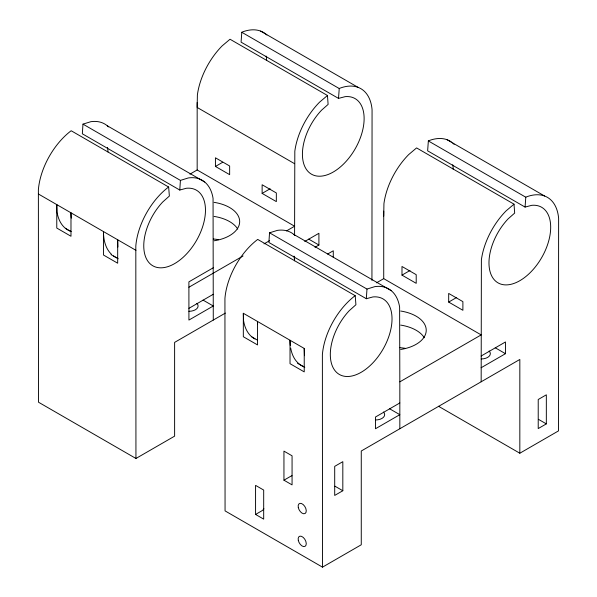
<?xml version="1.0" encoding="UTF-8"?>
<svg xmlns="http://www.w3.org/2000/svg" width="597" height="597" viewBox="0 0 597 597"><rect width="100%" height="100%" fill="white"/><g stroke="black" fill="none" stroke-linecap="round" stroke-linejoin="round"><path stroke-width="0.9" d="M213.278 320.067L213.062 198.413A55.118 31.828 -60 0 0 188.301 177.951L180.421 180.391L82.976 124.131L82.334 133.795L179.772 190.047L186.309 188.271A43.641 25.193 -60 0 1 199.167 235.397A43.641 25.193 -60 0 1 150.205 263.881A43.641 25.193 -60 0 1 162.697 202.01L169.369 196.055L168.645 187.025L71.207 130.765L70.782 131.027A55.118 31.828 -60 0 0 38.38 189.771L38.507 402.214L135.944 458.474L174.615 436.153L174.615 342.387L225.353 313.089M294.582 234.494L294.821 151.205A55.118 31.828 -60 0 1 319.582 102.154L327.462 95.49L230.024 39.238L222.144 45.894A55.118 31.828 -60 0 0 197.383 94.953L197.167 107.453L294.605 163.712M481.167 381.789L481.383 259.882A55.118 31.828 -60 0 1 506.144 210.831L514.024 204.167L416.579 147.914L408.699 154.571A55.118 31.828 -60 0 0 383.938 203.629L383.722 216.129M179.772 190.047L180.421 180.391M295.075 235.569A55.118 31.828 -60 0 0 277.418 230.367L269.538 232.808L268.889 242.472L366.327 298.724L372.871 296.948A43.641 25.193 -60 0 1 385.722 344.073A43.641 25.193 -60 0 1 336.76 372.558A43.641 25.193 -60 0 1 349.252 310.686L355.924 304.731L355.208 295.702L257.762 239.442L257.337 239.703A55.118 31.828 -60 0 0 224.935 298.448L225.062 510.89L322.507 567.15L361.267 544.77L361.267 451.011L519.83 359.461L519.83 453.227L558.493 430.9L558.62 218.308A55.118 31.828 -60 0 0 526.218 196.98L525.793 197.211L525.069 207.077L531.748 205.323A43.641 25.193 -60 0 1 544.24 252.77A43.641 25.193 -60 0 1 495.279 280.821A43.641 25.193 -60 0 1 508.129 218.853L514.666 213.084L514.024 204.167M366.327 298.724L366.976 289.067L269.538 232.808M266.874 34.992A55.118 31.828 -60 0 0 242.225 32.044L241.792 32.275L241.076 42.148L338.514 98.401L345.185 96.647A43.641 25.193 -60 0 1 357.678 144.093A43.641 25.193 -60 0 1 308.724 172.145A43.641 25.193 -60 0 1 321.574 110.176L328.111 104.408L327.462 95.49M338.514 98.401L339.238 88.535L339.663 88.304A55.118 31.828 -60 0 1 372.065 109.632L371.938 280.411M451.25 141.899A55.118 31.828 -60 0 0 428.78 140.72L428.355 140.952L427.631 150.825L525.069 207.077M168.645 187.025L168.22 187.286A55.118 31.828 -60 0 0 135.817 246.031L135.944 458.474M355.208 295.702L354.775 295.963A55.118 31.828 -60 0 0 322.38 354.708L322.507 567.15M189.921 174.152L197.167 169.973L294.605 226.226L286.553 230.875M215.435 166.451L229.644 174.652L229.644 166.003L215.435 157.802L215.435 166.451L222.644 162.287M262.128 193.406L276.336 201.607L276.336 192.958L262.128 184.757L262.128 193.406L270.135 188.779M213.263 267.784L188.898 281.851L188.921 320.067L213.278 306L203.062 300.104M188.913 287.239L243.069 255.979M264.008 243.897L269.643 240.636M188.921 308.343L213.278 294.276M304.768 241.464L318.91 233.293L318.91 245.016L314.985 247.285M327.634 254.038L333.275 250.785L333.275 257.285M376.476 282.829L383.722 278.65L481.167 334.902L399.833 381.856L399.833 428.743M401.99 275.127L416.206 283.329L416.206 274.68L401.99 266.478L401.99 275.127L409.997 270.501M448.683 302.082L462.891 310.283L462.891 301.634L448.683 293.433L448.683 302.082L456.69 297.455M399.833 402.953L375.476 417.019L375.476 428.743L399.833 414.676L389.617 408.781M481.107 356.036L505.472 341.969L505.472 353.693L481.107 367.752M283.948 480.189L292.067 484.876L292.067 455.809L283.948 451.123L283.948 480.189L290.038 476.675A20.097 11.604 0 0 1 292.015 475.675M255.568 514.442L263.687 519.129L263.687 490.062L255.568 485.376L255.568 514.442L261.658 510.92A8.612 4.97 0 0 0 263.889 508.696M342.82 490.741L334.701 495.428L334.701 466.361L342.82 461.675L342.82 490.741L334.962 486.204M546.337 423.885L538.218 428.571L538.218 399.505L546.337 394.818L546.337 423.885L538.479 419.348M82.976 124.131L90.856 121.691A55.118 31.828 -60 0 1 108.52 126.892M366.976 289.067L374.856 286.627A55.118 31.828 -60 0 1 399.617 307.089L399.833 381.856M260.59 31.081L358.028 87.341M447.146 139.758L544.591 196.01M241.792 32.275L339.238 88.535M428.355 140.952L525.793 197.211M308.694 239.113L318.91 245.016M495.256 347.79L505.472 353.693M107.273 125.766L204.711 182.025M293.828 234.442L391.274 290.702M438.497 406.266L519.83 453.227M38.507 194.062L135.944 250.322M257.613 324.193A55.17 31.85 -60 0 1 257.546 321.492L257.546 344.932L243.33 336.73L243.33 313.283L304.231 348.447L304.448 355.7M65.342 228.255L70.946 231.494M111.012 254.62L118.228 258.785M251.897 336.932L257.508 340.171M297.575 363.297L304.783 367.461M243.33 313.283L243.546 320.537A55.118 31.828 -60 0 0 254.971 338.992M117.893 247.024L117.676 239.77L117.676 263.21L103.468 255.009L103.468 231.569A55.17 31.85 -60 0 0 111.639 254.434M294.56 260.829L294.552 256.374M383.722 211.137L383.722 278.65M304.231 348.447L304.231 371.886L290.023 363.685L290.023 340.245A55.17 31.85 -60 0 0 290.314 345.559M197.167 102.46L197.167 169.973M399.871 347.67A51.678 29.835 0 0 1 405.154 348.312M452.727 143.041A55.118 31.828 -60 0 1 454.093 144.332M452.72 164.742A43.641 25.193 -60 0 1 453.205 169.279M303.425 366.483A55.17 31.85 -60 0 1 290.679 348.066M294.015 256.106A43.641 25.193 -60 0 1 294.537 260.613M400.699 311.037A34.454 19.888 0 0 1 426.228 330.253A34.454 19.888 0 0 1 400.699 349.461M383.431 412.027A9.186 5.306 0 0 1 375.476 419.982M400.699 325.104A34.454 19.888 0 0 1 424.303 337.753M489.122 351.006A9.186 5.306 0 0 1 481.167 358.961M196.876 303.351A9.186 5.306 0 0 1 188.921 311.306M214.136 202.361A34.454 19.888 0 0 1 239.673 221.577A34.454 19.888 0 0 1 214.136 240.785M214.136 216.427A34.454 19.888 0 0 1 237.74 229.076M213.316 238.994A51.678 29.835 0 0 1 218.599 239.643M266.158 56.073A43.641 25.193 -60 0 1 266.65 60.603M107.46 147.429A43.641 25.193 -60 0 1 107.975 151.936M70.976 231.442A55.118 31.828 -60 0 1 56.991 211.86L56.775 204.607L56.775 228.054L70.983 236.255L70.983 212.816A55.17 31.85 -60 0 0 71.274 218.129M116.863 257.807A55.17 31.85 -60 0 1 113.475 255.912M298.284 507.495A5.739 3.313 60 0 0 305.074 513.517A5.739 3.313 60 0 0 303.254 504.629A5.739 3.313 60 0 0 298.284 507.495M298.284 540.315A5.739 3.313 60 0 0 305.074 546.337A5.739 3.313 60 0 0 303.254 537.442A5.739 3.313 60 0 0 298.284 540.315"/></g></svg>
